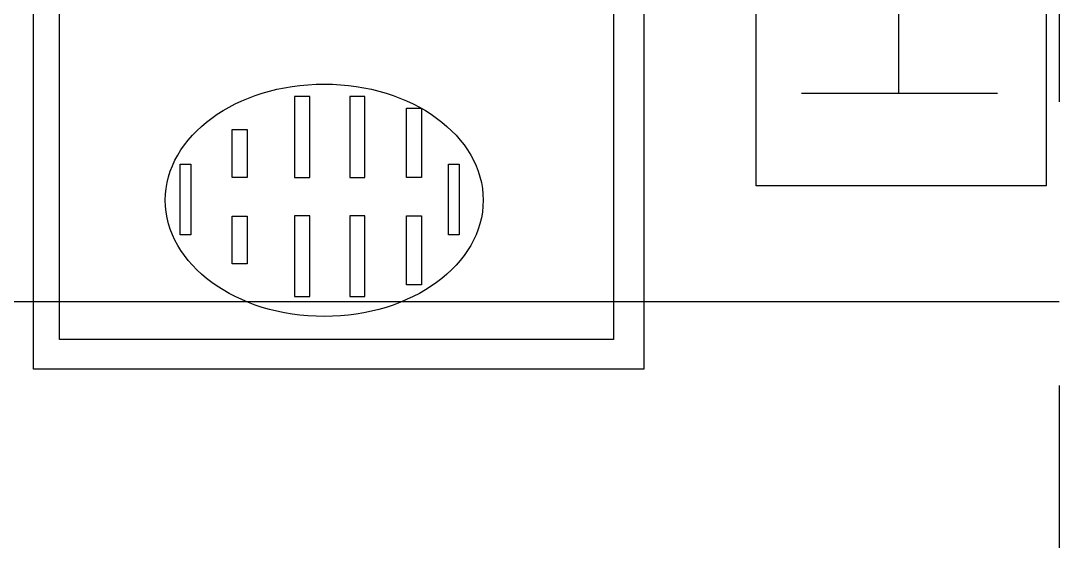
# Model space of a CAD drawing. Header units: inches. Extents: x 567115 to 582893, y 124948 to 133566.
# Drawn here: x 580437.58 to 580465.07, y 131749.92 to 131763.68 of the extents above; entities that cross this region are included whole.
import ezdxf

# ---------------------------------------------------------------- set-up
doc = ezdxf.new("R2010")
doc.units = ezdxf.units.IN
doc.header["$MEASUREMENT"] = 0
doc.linetypes.add('DASHED', pattern=[0.75, 0.5, -0.25])
for name, color, linetype in [('BOARD', 3, 'Continuous'), ('kazeb', 15, 'Continuous'), ('khatchin', 15, 'DASHED'), ('LIGHTING', 3, 'Continuous')]:
    doc.layers.add(name, color=color, linetype=linetype)

# ---------------------------------------------------------------- blocks, each defined once
blk = doc.blocks.new('BOARD1')
at = {"layer": 'BOARD'}
for p, q in [((-25.172, -34.604), (-25.172, -12.731)), ((-25.172, -12.731), (5.257, -12.731)), ((-24.117, -33.511), (-24.117, -13.656)), ((-24.117, -13.656), (4.214, -13.656)), ((4.214, -33.511), (-24.117, -33.511)), ((5.257, -34.604), (-25.172, -34.604)), ((-18.618, -49.016), (-18.618, -38.629)), ((-18.618, -38.629), (14.897, -38.629)), ((14.897, -49.016), (-18.618, -49.016))]:
    blk.add_line(p, q, dxfattribs=at)
at = {"layer": 'BOARD', "color": 2}
for p, q in [((-20.367, -18.37), (-20.367, -17.988)), ((-20.367, -17.988), (-17.839, -17.988)), ((-17.839, -17.988), (-17.839, -18.37)), ((-17.839, -18.37), (-20.367, -18.37)), ((-21.402, -20.381), (-21.402, -19.847)), ((-21.402, -19.847), (-19.695, -19.847)), ((-19.695, -19.847), (-19.695, -20.381)), ((-18.311, -20.381), (-18.311, -19.847)), ((-18.311, -19.847), (-16.604, -19.847)), ((-16.604, -19.847), (-16.604, -20.381)), ((-19.695, -20.381), (-21.402, -20.381)), ((-16.604, -20.381), (-18.311, -20.381)), ((-19.686, -22.088), (-22.576, -22.088)), ((-22.576, -22.088), (-22.576, -22.626)), ((-19.686, -22.626), (-19.686, -22.088)), ((-15.421, -22.088), (-18.311, -22.088)), ((-18.311, -22.088), (-18.311, -22.626)), ((-15.421, -22.626), (-15.421, -22.088)), ((-22.576, -22.626), (-19.686, -22.626)), ((-18.311, -22.626), (-15.421, -22.626)), ((-19.686, -24.06), (-22.576, -24.06)), ((-22.576, -24.06), (-22.576, -24.598)), ((-19.686, -24.598), (-19.686, -24.06)), ((-15.421, -24.06), (-18.311, -24.06)), ((-18.311, -24.06), (-18.311, -24.598)), ((-15.421, -24.598), (-15.421, -24.06)), ((-22.576, -24.598), (-19.686, -24.598)), ((-18.311, -24.598), (-15.421, -24.598)), ((-22.157, -26.632), (-22.157, -26.099)), ((-22.157, -26.099), (-19.686, -26.099)), ((-19.686, -26.099), (-19.686, -26.632)), ((-18.311, -26.632), (-18.311, -26.099)), ((-18.311, -26.099), (-15.84, -26.099)), ((-15.84, -26.099), (-15.84, -26.632)), ((-19.686, -26.632), (-22.157, -26.632)), ((-15.84, -26.632), (-18.311, -26.632)), ((-20.367, -27.982), (-20.367, -27.599)), ((-20.367, -27.599), (-17.839, -27.599)), ((-17.839, -27.599), (-17.839, -27.982)), ((-17.839, -27.982), (-20.367, -27.982))]:
    blk.add_line(p, q, dxfattribs=at)
at = {"layer": 'BOARD', "color": 3}
for p, q in [((-15.295, -40.247), (-15.295, -47.268)), ((-15.295, -43.735), (12.007, -43.735))]:
    blk.add_line(p, q, dxfattribs=at)
at = {"layer": 'BOARD', "color": 30}
blk.add_ellipse((-19.132, -23.147), major_axis=(0, -5.697), ratio=0.730008, dxfattribs=at)

msp = doc.modelspace()

# ---------------------------------------------------------------- hatches: boundary and pattern name
at = {"layer": 'kazeb'}
h = msp.add_hatch(dxfattribs=at)
h.set_pattern_fill('LINE', color=256, scale=150, style=2)
edge = h.paths.add_edge_path()
edge.add_line((579985.566, 131982.095), (580405.566, 131981.982))
edge.add_line((580405.566, 131981.982), (580405.566, 131933.374))
edge.add_line((580405.566, 131933.374), (580405.566, 131934.039))
edge.add_line((580405.566, 131934.039), (580465.066, 131934.039))
edge.add_line((580465.066, 131934.039), (580465.066, 131255.039))
edge.add_line((580465.066, 131255.039), (580405.566, 131255.039))
edge.add_line((580405.566, 131255.039), (580405.566, 131189.539))
edge.add_line((580405.566, 131189.539), (579985.566, 131189.539))
edge.add_line((579985.566, 131189.539), (579985.566, 131255.039))
edge.add_line((579985.566, 131255.039), (579985.566, 131565.044))
edge.add_line((579985.566, 131565.044), (579985.566, 131982.039))

# ---------------------------------------------------------------- linework, layer by layer
at = {"layer": 'khatchin', "ltscale": 30}
msp.add_lwpolyline([(579985.566, 131982.039), (580405.566, 131982.039), (580405.566, 131933.374), (580405.566, 131934.039), (580465.066, 131934.039), (580465.066, 131255.039), (580405.566, 131255.039), (580405.566, 131189.539), (579985.566, 131189.539), (579985.566, 131255.039), (579985.566, 131255.039), (579985.566, 131565.044), (579985.566, 131565.044), (579985.566, 131971.539)], dxfattribs=at)

# ---------------------------------------------------------------- block references
at = {"layer": 'LIGHTING', "linetype": 'Continuous', "ltscale": 7, "xscale": 0.738630000007106, "yscale": 0.738630000007106, "zscale": 0.738630000007106, "rotation": 90}
msp.add_blockref('BOARD1', (580428.515, 131773.068), dxfattribs=at)

doc.saveas('drawing.dxf')
